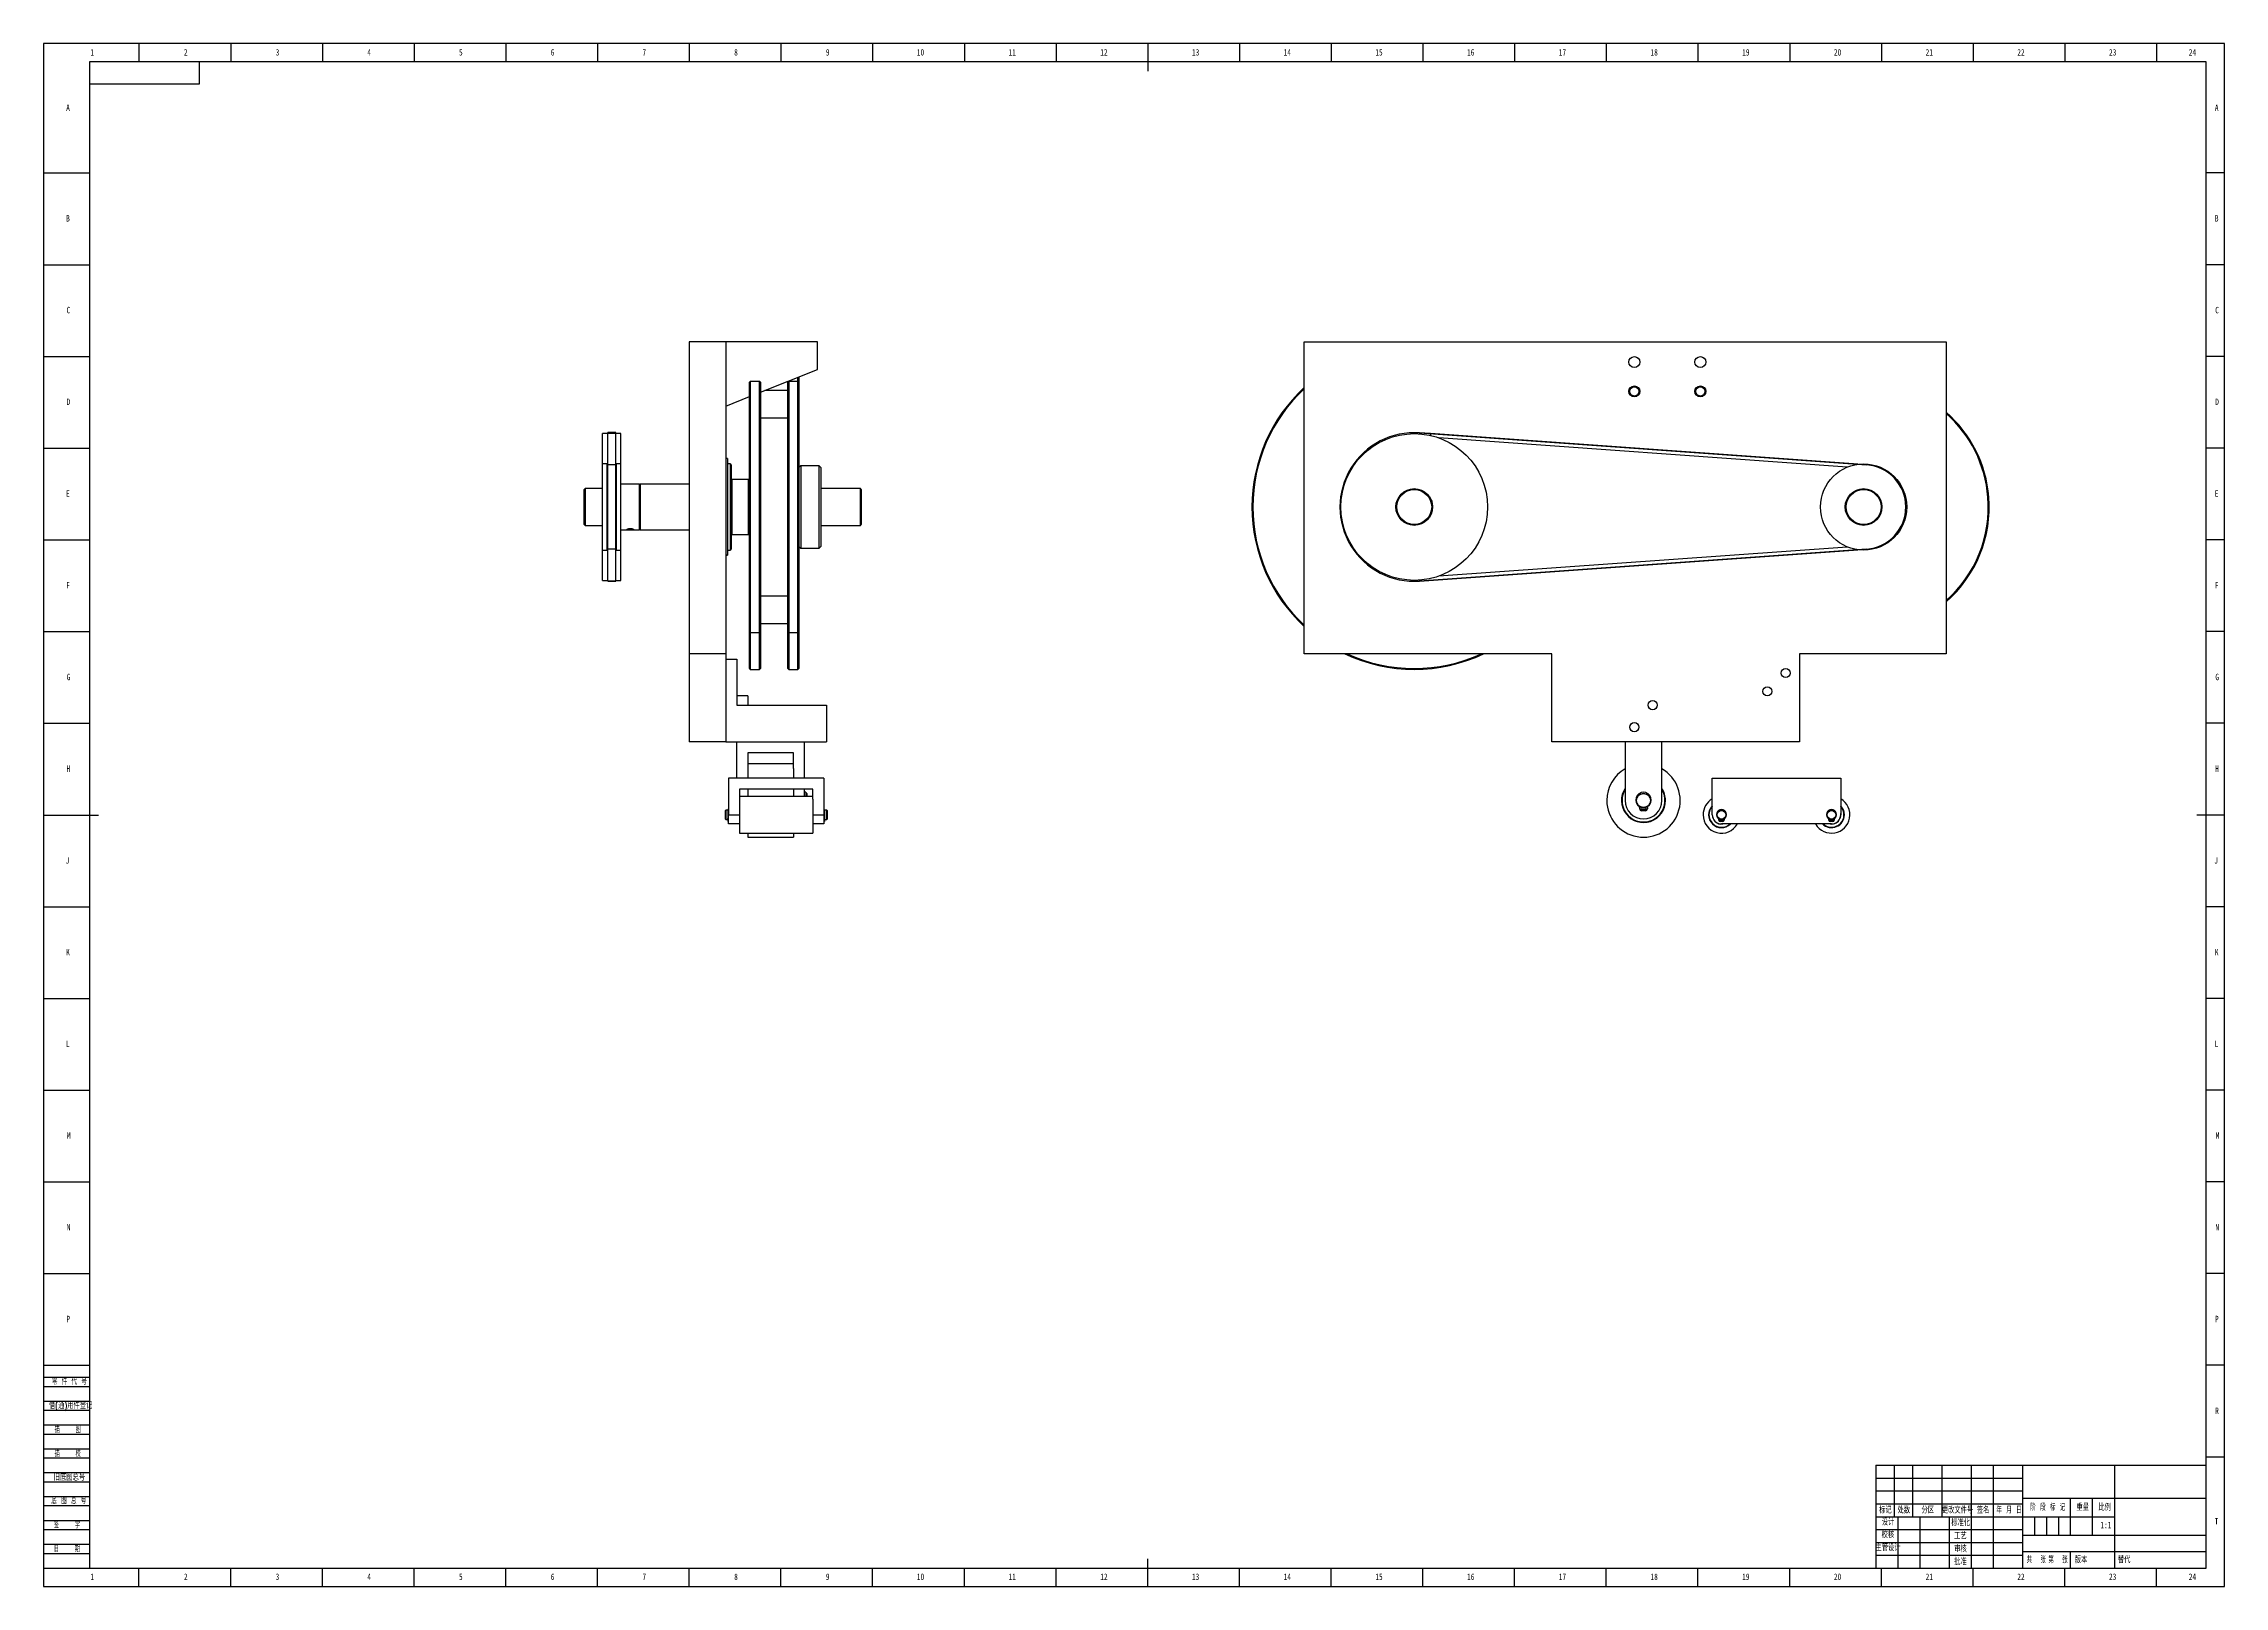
# Model space of a CAD drawing. Header units: millimetres. Extents: x 0 to 1189, y 0 to 841.
import ezdxf

# ---------------------------------------------------------------- set-up
doc = ezdxf.new("R2010")
doc.units = ezdxf.units.MM
doc.linetypes.add('CENTERX2', pattern=[20.32, 12.7, -2.54, 2.54, -2.54])
for name, color, linetype in [('10', 7, 'Continuous'), ('5', 7, 'Continuous'), ('9', 7, 'Continuous'), ('SLD-0', 7, 'Continuous')]:
    doc.layers.add(name, color=color, linetype=linetype)
doc.styles.add('SLDTEXTSTYLE0', font='TXT', dxfattribs={"width": 0.7, "bigfont": 'bigfont'})
doc.styles.add('SLDTEXTSTYLE1', font='TXT', dxfattribs={"width": 0.6, "bigfont": 'bigfont'})
doc.styles.add('SLDTEXTSTYLE2', font='TXT', dxfattribs={"width": 0.614286, "bigfont": 'bigfont'})
doc.styles.add('SLDTEXTSTYLE3', font='TXT', dxfattribs={"width": 0.62, "bigfont": 'bigfont'})
doc.styles.add('SLDTEXTSTYLE4', font='TXT', dxfattribs={"width": 0.566667, "bigfont": 'bigfont'})
doc.styles.add('SLDTEXTSTYLE5', font='TXT', dxfattribs={"width": 0.7})

msp = doc.modelspace()

# ---------------------------------------------------------------- linework, layer by layer
at = {"color": 7, "linetype": 'Continuous', "lineweight": 25}
for p, q in [((371.9, 678.4), (351.9, 678.4)), ((351.9, 678.4), (351.9, 508.4)), ((421.9, 678.4), (371.9, 678.4)), ((371.9, 678.4), (371.9, 508.4)), ((421.9, 663.4), (421.9, 678.4)), ((687.3, 508.4), (687.3, 678.4)), ((687.3, 678.4), (1037.3, 678.4)), ((1037.3, 678.4), (1037.3, 508.4)), ((385.3, 656.9), (384.8, 656.4)), ((384.8, 593.8), (384.8, 656.4)), ((390.3, 656.9), (385.3, 656.9)), ((385.3, 656.9), (385.3, 593.9)), ((390.8, 656.4), (390.3, 656.9)), ((390.3, 519.9), (390.3, 656.9)), ((390.8, 651), (421.9, 663.4)), ((390.8, 656.4), (390.8, 520.4)), ((405.8, 656.4), (405.8, 657)), ((406.3, 656.9), (405.8, 656.4)), ((405.8, 520.4), (405.8, 656.4)), ((406.3, 657.2), (406.3, 656.9)), ((411.3, 656.9), (406.3, 656.9)), ((406.3, 656.9), (406.3, 519.9)), ((411.3, 656.9), (411.3, 659.2)), ((411.8, 656.4), (411.3, 656.9)), ((411.3, 519.9), (411.3, 656.9)), ((411.8, 659.4), (411.8, 656.4)), ((411.8, 656.4), (411.8, 520.5)), ((371.9, 643.4), (384.8, 648.6)), ((405.8, 651.9), (393.2, 651.9)), ((405.8, 636.9), (390.8, 636.9)), ((307.6, 628.4), (304.8, 628.4)), ((304.8, 611.9), (304.8, 628.4)), ((312, 629), (307.6, 629)), ((307.6, 628.9), (307.6, 629)), ((312, 628.9), (307.6, 628.9)), ((307.6, 628.4), (307.6, 628.9)), ((307.6, 611.4), (307.6, 628.4)), ((312, 628.4), (307.6, 628.4)), ((312, 628.9), (312, 629)), ((312, 628.4), (312, 628.9)), ((314.8, 628.4), (312, 628.4)), ((312, 611.4), (312, 628.4)), ((314.8, 611.9), (314.8, 628.4)), ((756.2, 628.4), (750.1, 628.9)), ((989.3, 611.8), (756.2, 628.4)), ((983.3, 610.2), (760.7, 626.1)), ((307.2, 611.9), (304.8, 611.9)), ((304.8, 564.9), (304.8, 611.9)), ((307.6, 610.9), (307.2, 611.9)), ((307.2, 564.9), (307.2, 611.9)), ((312, 611.4), (307.6, 611.4)), ((307.6, 565.5), (307.6, 611.4)), ((312.4, 611.9), (312, 610.9)), ((312, 565.5), (312, 611.4)), ((314.8, 611.9), (312.4, 611.9)), ((312.4, 564.9), (312.4, 611.9)), ((314.8, 564.9), (314.8, 611.9)), ((372.9, 614.8), (371.9, 614.8)), ((372.9, 614.8), (372.9, 562.2)), ((374.3, 611.9), (372.9, 611.9)), ((374.8, 611.4), (374.8, 565.4)), ((412.8, 610.9), (411.8, 609.9)), ((422.8, 610.9), (412.8, 610.9)), ((412.8, 610.9), (412.8, 565.9)), ((423.8, 609.9), (422.8, 610.9)), ((422.8, 565.9), (422.8, 610.9)), ((423.8, 609.9), (423.8, 566.9)), ((295.3, 598.4), (294.8, 597.9)), ((294.8, 578.9), (294.8, 597.9)), ((304.8, 598.4), (295.3, 598.4)), ((295.3, 598.4), (295.3, 578.4)), ((324.8, 600.9), (314.8, 600.9)), ((325.3, 600.9), (324.8, 600.4)), ((324.8, 575.9), (324.8, 600.9)), ((351.9, 600.9), (325.3, 600.9)), ((325.3, 600.9), (325.3, 575.9)), ((375.3, 603.4), (374.8, 602.9)), ((384.3, 603.4), (375.3, 603.4)), ((375.3, 603.4), (375.3, 573.4)), ((384.8, 602.9), (384.3, 603.4)), ((384.3, 573.4), (384.3, 603.4)), ((445.3, 598.4), (423.8, 598.4)), ((445.8, 597.9), (445.3, 598.4)), ((445.3, 578.4), (445.3, 598.4)), ((445.8, 597.9), (445.8, 578.9)), ((384.8, 520.4), (384.8, 593.8)), ((385.3, 593.9), (385.3, 519.9)), ((294.8, 578.9), (295.3, 578.4)), ((295.3, 578.4), (304.8, 578.4)), ((314.8, 575.9), (324.8, 575.9)), ((324.8, 576.4), (325.3, 575.9)), ((325.3, 575.9), (351.9, 575.9)), ((374.8, 573.9), (375.3, 573.4)), ((375.3, 573.4), (384.3, 573.4)), ((384.3, 573.4), (384.8, 573.9)), ((423.8, 578.4), (445.3, 578.4)), ((445.3, 578.4), (445.8, 578.9)), ((304.8, 564.9), (307.2, 564.9)), ((304.8, 548.4), (304.8, 564.9)), ((307.2, 564.9), (307.6, 565.9)), ((312, 565.5), (307.6, 565.5)), ((307.6, 548), (307.6, 565.5)), ((312, 565.9), (312.4, 564.9)), ((312, 548), (312, 565.5)), ((312.4, 564.9), (314.8, 564.9)), ((314.8, 548.4), (314.8, 564.9)), ((371.9, 562.2), (372.9, 562.2)), ((371.9, 562.1), (372.9, 562.1)), ((372.9, 562.1), (371.9, 562.1)), ((372.9, 564.9), (374.3, 564.9)), ((372.9, 562.2), (372.9, 562.1)), ((372.9, 562.1), (372.9, 562.1)), ((411.8, 566.9), (412.8, 565.9)), ((412.8, 565.9), (412.8, 566)), ((412.8, 565.9), (422.8, 565.9)), ((422.8, 565.9), (423.8, 566.9)), ((422.9, 566), (422.8, 565.9)), ((750.2, 548), (989.3, 565.1)), ((760.7, 550.8), (983.3, 566.7)), ((304.8, 548.4), (307.6, 548.4)), ((312, 548), (307.6, 548)), ((307.6, 547.9), (307.6, 548)), ((307.6, 547.9), (312, 547.9)), ((312, 548.4), (314.8, 548.4)), ((312, 547.9), (312, 548)), ((390.8, 539.9), (405.8, 539.9)), ((390.8, 524.9), (405.8, 524.9)), ((384.8, 520.4), (385.3, 519.9)), ((384.8, 500.4), (384.8, 520.4)), ((385.3, 519.9), (390.3, 519.9)), ((385.3, 519.9), (385.3, 499.9)), ((390.3, 519.9), (390.8, 520.4)), ((390.3, 499.9), (390.3, 519.9)), ((390.8, 520.4), (390.8, 500.4)), ((405.8, 520.4), (406.3, 519.9)), ((405.8, 500.4), (405.8, 520.4)), ((406.3, 519.9), (411.3, 519.9)), ((406.3, 519.9), (406.3, 499.9)), ((411.3, 519.9), (411.8, 520.4)), ((411.3, 518.2), (411.3, 519.9)), ((411.3, 499.9), (411.3, 518.2)), ((411.8, 520.5), (411.8, 520.4)), ((411.8, 520.4), (411.8, 518.6)), ((411.8, 518.6), (411.8, 500.4)), ((371.9, 508.4), (351.9, 508.4)), ((351.9, 508.4), (351.9, 460.4)), ((371.9, 508.4), (371.9, 460.4)), ((371.9, 505.4), (371.9, 460.4)), ((371.9, 505.4), (377.9, 505.4)), ((377.9, 505.4), (377.9, 480.4)), ((384.8, 500.4), (385.3, 499.9)), ((385.3, 499.9), (390.3, 499.9)), ((390.3, 499.9), (390.8, 500.4)), ((405.8, 500.4), (406.3, 499.9)), ((406.3, 499.9), (411.3, 499.9)), ((411.3, 499.9), (411.8, 500.4)), ((822.3, 508.4), (687.3, 508.4)), ((822.3, 460.4), (822.3, 508.4)), ((1037.3, 508.4), (957.3, 508.4)), ((957.3, 508.4), (957.3, 460.4)), ((383.9, 485.4), (377.9, 485.4)), ((377.9, 480.4), (426.9, 480.4)), ((383.9, 485.4), (383.9, 480.4)), ((426.9, 480.4), (426.9, 460.4)), ((371.9, 460.4), (351.9, 460.4)), ((371.9, 460.4), (426.9, 460.4)), ((377.9, 440.6), (377.9, 460.4)), ((408.9, 454.4), (383.9, 454.4)), ((383.9, 454.4), (383.9, 445.8)), ((408.9, 445.8), (408.9, 454.4)), ((414.9, 440.6), (414.9, 460.4)), ((957.3, 460.4), (822.3, 460.4)), ((862.3, 460.4), (862.3, 428.4)), ((882.3, 428.4), (882.3, 460.4)), ((373.4, 440.6), (373.4, 420.6)), ((425.4, 440.6), (373.4, 440.6)), ((408.9, 448.4), (383.9, 448.4)), ((383.9, 445.8), (383.9, 440.6)), ((408.9, 445.8), (408.9, 440.6)), ((425.4, 440.6), (425.4, 420.6)), ((909.8, 440.6), (979.8, 440.6)), ((909.8, 420.6), (909.8, 440.6)), ((979.8, 440.6), (979.8, 420.6)), ((419.4, 434.6), (379.4, 434.6)), ((379.4, 434.6), (379.4, 429.2)), ((419.4, 430.6), (379.4, 430.6)), ((379.4, 429.2), (379.4, 410.6)), ((383.9, 434.6), (383.9, 430.6)), ((408.9, 434.6), (408.9, 430.6)), ((414.9, 430.6), (414.9, 434.6)), ((415.6, 433), (414.9, 433)), ((415.6, 433), (415.6, 430.6)), ((416, 432.4), (415.6, 432.4)), ((416.2, 432.2), (416, 432.4)), ((416, 430.6), (416, 432.4)), ((416.2, 432.2), (416.2, 430.6)), ((419.4, 429.2), (419.4, 434.6)), ((419.4, 429.2), (419.4, 410.6)), ((371.9, 423.1), (371.7, 422.9)), ((371.7, 418.3), (371.7, 422.9)), ((371.7, 418.3), (371.9, 418.1)), ((373, 423.1), (371.9, 423.1)), ((371.9, 423.1), (371.9, 418.1)), ((371.9, 418.1), (373, 418.1)), ((373.4, 423.5), (373, 423.5)), ((373, 423.5), (373, 418.6)), ((373, 418.6), (373.4, 418.6)), ((373, 418.2), (373, 418.6)), ((373.4, 418.2), (373, 418.2)), ((373, 418.2), (373, 417.7)), ((373.4, 417.7), (373, 417.7)), ((373, 417.7), (373, 417)), ((373.4, 417), (373, 417)), ((373.4, 420.6), (379.4, 420.6)), ((373.4, 415.6), (373.4, 420.6)), ((419.4, 420.6), (425.4, 420.6)), ((425.8, 423.5), (425.4, 423.5)), ((425.4, 420.6), (425.4, 415.6)), ((425.4, 418.6), (425.8, 418.6)), ((425.8, 418.2), (425.4, 418.2)), ((425.8, 417.7), (425.4, 417.7)), ((425.8, 417), (425.4, 417)), ((425.8, 423.5), (425.8, 418.6)), ((427, 423.1), (425.8, 423.1)), ((425.8, 418.6), (425.8, 418.2)), ((425.8, 418.2), (425.8, 417.7)), ((425.8, 418.1), (427, 418.1)), ((425.8, 417.7), (425.8, 417)), ((427.2, 422.9), (427, 423.1)), ((427, 418.1), (427, 423.1)), ((427, 418.1), (427.2, 418.3)), ((427.2, 422.9), (427.2, 418.3)), ((870.2, 423.9), (870.2, 424.6)), ((871.3, 424.4), (872.2, 424.4)), ((872.2, 423.4), (871.3, 423.4)), ((872.2, 422.8), (871.3, 422.8)), ((872.2, 424.4), (872.2, 424.4)), ((872.2, 422.8), (872.2, 423.4)), ((872.3, 424.4), (873.3, 424.4)), ((872.3, 424.4), (872.3, 424.4)), ((872.3, 423.4), (872.3, 422.8)), ((873.3, 423.4), (872.3, 423.4)), ((873.3, 422.8), (872.3, 422.8)), ((874.4, 424.6), (874.4, 423.9)), ((909.7, 420.6), (909.8, 421.3)), ((913.4, 417.7), (913.4, 418.2)), ((914.1, 418.1), (914.7, 418.1)), ((914.7, 417.4), (914.1, 417.4)), ((914.7, 417), (914.1, 417)), ((914.7, 418.1), (914.7, 418.1)), ((914.7, 417), (914.7, 417.4)), ((914.8, 418.1), (915.5, 418.1)), ((914.8, 418.1), (914.8, 418.1)), ((914.8, 417.4), (914.8, 417)), ((915.5, 417.4), (914.8, 417.4)), ((915.5, 417), (914.8, 417)), ((916.2, 418.2), (916.2, 417.7)), ((973.4, 417.7), (973.4, 418.2)), ((974.1, 418.1), (974.7, 418.1)), ((974.7, 417.4), (974.1, 417.4)), ((974.7, 417), (974.1, 417)), ((974.7, 418.1), (974.7, 418.1)), ((974.7, 417), (974.7, 417.4)), ((974.8, 418.1), (975.5, 418.1)), ((974.8, 418.1), (974.8, 418.1)), ((974.8, 417.4), (974.8, 417)), ((975.5, 417.4), (974.8, 417.4)), ((975.5, 417), (974.8, 417)), ((976.2, 418.2), (976.2, 417.7)), ((379.4, 415.6), (373.4, 415.6)), ((379.4, 410.6), (419.4, 410.6)), ((383.9, 410.6), (383.9, 408.4)), ((383.9, 408.4), (408.9, 408.4)), ((408.9, 410.6), (408.9, 408.4)), ((425.4, 415.6), (419.4, 415.6)), ((974.8, 415.6), (914.8, 415.6))]:
    msp.add_line(p, q, dxfattribs=at)
at = {"color": 8, "linetype": 'Continuous', "lineweight": 25}
for p, q in [((750.1, 628.9), (750.1, 628.3)), ((756.2, 628.4), (756.2, 627.4)), ((374.3, 611.9), (374.3, 564.9)), ((750.2, 548), (750.1, 548.5))]:
    msp.add_line(p, q, dxfattribs=at)
at = {"color": 7, "linetype": 'Continuous'}
for p, q in [((750.1, 628.8), (993.9, 611.4)), ((993.9, 565.5), (750.1, 548))]:
    msp.add_line(p, q, dxfattribs=at)
at = {"color": 7, "linetype": 'CENTERX2'}
for q in [(756.2, 592.7), (757.2, 591.7)]:
    msp.add_line((756.2, 591.7), q, dxfattribs=at)
at = {"color": 7, "linetype": 'Continuous', "lineweight": 25}
for centre, radius in [((867.3, 667.4), 3), ((903.3, 667.4), 3), ((867.3, 651.4), 3), ((903.3, 651.4), 3), ((867.3, 651.4), 2.5), ((903.3, 651.4), 2.5), ((747.3, 588.4), 40), ((992.3, 588.4), 23.5), ((747.3, 588.4), 10), ((747.3, 588.4), 9.5), ((992.3, 588.4), 10), ((992.3, 588.4), 9.5), ((949.8, 497.9), 2.5), ((939.8, 487.9), 2.5), ((877.3, 480.4), 2.5), ((867.3, 468.4), 2.5), ((872.3, 428.4), 4), ((872.3, 428.4), 3.8), ((914.8, 420.6), 2.5), ((914.8, 420.6), 2.3), ((974.8, 420.6), 2.5), ((974.8, 420.6), 2.3)]:
    msp.add_circle(centre, radius, dxfattribs=at)
for centre, radius, start, end in [((747.3, 588.4), 88.5, 132.6849, 227.3151), ((747.3, 588.4), 88, 132.9859, 227.0141), ((992.3, 588.4), 68.5, 4.538, 48.9335), ((992.3, 588.4), 68, 4.538, 48.5654), ((747.3, 588.4), 40.5, 85.9077, 274.0998), ((374.3, 611.4), 0.5, 0, 90), ((992.3, 588.4), 68.5, 311.0665, 4.538), ((992.3, 588.4), 68, 311.4346, 4.538), ((374.3, 565.4), 0.5, 270, 0), ((747.3, 588.4), 88.5, 244.6829, 295.3171), ((747.3, 588.4), 88, 245.38, 294.62), ((872.3, 428.4), 20, 120, 180), ((872.3, 428.4), 20, 180, 60), ((872.3, 428.4), 12, 146.4427, 0), ((872.3, 428.4), 10, 180, 0), ((872.3, 428.7), 4.25, 304.65, 235.35), ((872.3, 428.4), 12, 0, 33.5573), ((914.8, 420.6), 10, 120, 180), ((974.8, 420.6), 10, 210, 60), ((869.4, 424.6), 0.733, 0, 55.35), ((871.3, 423.9), 1.1, 180, 270), ((871.3, 423.9), 0.5, 90, 270), ((873.3, 423.9), 0.5, 270, 90), ((873.3, 423.9), 1.1, 270, 0), ((875.1, 424.6), 0.733, 124.65, 180), ((914.8, 420.6), 10, 180, 330), ((914.8, 420.6), 7, 135.5847, 314.4153), ((914.8, 420.6), 5.05, 180, 278.0693), ((914.8, 420.6), 5, 180, 270), ((914.8, 420.8), 2.74, 305.5998, 234.4002), ((912.9, 418.2), 0.467, 0, 54.4002), ((914.1, 417.7), 0.7, 180, 270), ((914.1, 417.7), 0.35, 90, 270), ((915.5, 417.7), 0.35, 270, 90), ((915.5, 417.7), 0.7, 270, 0), ((916.6, 418.2), 0.467, 125.5998, 180), ((974.8, 420.6), 7, 225.5847, 0), ((974.8, 420.8), 2.74, 305.5998, 234.4002), ((972.9, 418.2), 0.467, 0, 54.4002), ((974.1, 417.7), 0.7, 180, 270), ((974.1, 417.7), 0.35, 90, 270), ((974.8, 420.6), 5.05, 261.9307, 336.2281), ((974.8, 420.6), 5, 270, 0), ((975.5, 417.7), 0.35, 270, 90), ((975.5, 417.7), 0.7, 270, 0), ((976.6, 418.2), 0.467, 125.5998, 180), ((974.8, 420.6), 5.05, 336.2281, 8.0693), ((974.8, 420.6), 7, 0, 44.4153)]:
    msp.add_arc(centre, radius, start, end, dxfattribs=at)
at = {"color": 7, "linetype": 'Continuous'}
for centre, radius, start, end in [((747.3, 588.4), 40.5, 85.904, 274.096), ((992.3, 588.4), 23, 274.096, 85.904)]:
    msp.add_arc(centre, radius, start, end, dxfattribs=at)
at = {"color": 8, "linetype": 'Continuous', "lineweight": 25}
for centre, radius, start, end in [((872.3, 428.4), 11.7, 180, 31.2733), ((872.3, 428.4), 11.7, 148.7267, 180), ((914.8, 420.6), 6.8, 137.3321, 180), ((914.8, 420.6), 6.8, 180, 312.6679), ((974.8, 420.6), 6.8, 227.3321, 42.6679)]:
    msp.add_arc(centre, radius, start, end, dxfattribs=at)
at = {"color": 7, "linetype": 'Continuous', "lineweight": 25}
msp.add_open_spline([(318.1, 576.2), (318.1, 576.2), (318.2, 576.1), (318.5, 576), (318.9, 576), (319.4, 576), (320, 576), (320.6, 576), (321.1, 576), (321.4, 576.1), (321.6, 576.2), (321.5, 576.3), (321.3, 576.4), (320.9, 576.6), (320.4, 576.7), (319.8, 576.7), (319.3, 576.7), (318.8, 576.6), (318.4, 576.4), (318.2, 576.3), (318.1, 576.2), (318.1, 576.2)], degree=3, knots=[0, 0, 0, 0, 0.053352, 0.106693, 0.160338, 0.214195, 0.267717, 0.320879, 0.374218, 0.427993, 0.481787, 0.535156, 0.588319, 0.641807, 0.695655, 0.749335, 0.802574, 0.855791, 0.909433, 0.963291, 1, 1, 1, 1], dxfattribs=at)
at = {"layer": '5', "color": 7}
for p, q in [((1189, 841), (0, 841)), ((0, 841), (0, 0)), ((1189, 0), (1189, 841)), ((0, 114), (25, 114)), ((0, 109), (25, 109)), ((0, 101), (25, 101)), ((0, 96), (25, 96)), ((0, 88), (25, 88)), ((0, 83), (25, 83)), ((0, 75), (25, 75)), ((0, 70), (25, 70)), ((0, 62), (25, 62)), ((0, 57), (25, 57)), ((0, 49), (25, 49)), ((999, 59), (1079, 59)), ((999, 52), (1079, 52)), ((0, 44), (25, 44)), ((0, 36), (25, 36)), ((1085.5, 38), (1085.5, 28)), ((1092, 38), (1092, 28)), ((1098.5, 38), (1098.5, 28)), ((0, 31), (25, 31)), ((0, 23), (25, 23)), ((0, 18), (25, 18)), ((0, 0), (1189, 0))]:
    msp.add_line(p, q, dxfattribs=at)
at = {"layer": '5'}
for p, q in [((52, 841), (52, 831.1)), ((102, 841), (102, 831.1)), ((152, 841), (152, 831.1)), ((202, 841), (202, 831.1)), ((252, 841), (252, 831.1)), ((302, 841), (302, 831.1)), ((352, 841), (352, 831.1)), ((402, 841), (402, 831.1)), ((452, 841), (452, 831.1)), ((502, 841), (502, 831.1)), ((552, 841), (552, 831.1)), ((652, 841), (652, 831.1)), ((702, 841), (702, 831.1)), ((752, 841), (752, 831.1)), ((802, 841), (802, 831.1)), ((852, 841), (852, 831.1)), ((902, 841), (902, 831.1)), ((952, 841), (952, 831.1)), ((1002, 841), (1002, 831.1)), ((1052, 841), (1052, 831.1)), ((1102, 841), (1102, 831.1)), ((1152, 841), (1152, 831.1)), ((0, 770.5), (25, 770.5)), ((1189, 770.5), (1179, 770.5)), ((0, 720.5), (25, 720.5)), ((1189, 720.5), (1179, 720.5)), ((0, 670.5), (25, 670.5)), ((1189, 670.5), (1179, 670.5)), ((0, 620.5), (25, 620.5)), ((1189, 620.5), (1179, 620.5)), ((0, 570.5), (25, 570.5)), ((1189, 570.5), (1179, 570.5)), ((0, 520.5), (25, 520.5)), ((1189, 520.5), (1179, 520.5)), ((0, 470.5), (25, 470.5)), ((1189, 470.5), (1179, 470.5)), ((0, 370.5), (25, 370.5)), ((1189, 370.5), (1179, 370.5)), ((0, 320.5), (25, 320.5)), ((1189, 320.5), (1179, 320.5)), ((0, 270.5), (25, 270.5)), ((1189, 270.5), (1179, 270.5)), ((0, 220.5), (25, 220.5)), ((1189, 220.5), (1179, 220.5)), ((0, 170.5), (25, 170.5)), ((1189, 170.5), (1179, 170.5)), ((0, 120.5), (25, 120.5)), ((1189, 120.5), (1179, 120.5)), ((1189, 70.5), (1179, 70.5)), ((52, 0), (52, 10)), ((102, 0), (102, 10)), ((152, 0), (152, 10)), ((202, 0), (202, 10)), ((252, 0), (252, 10)), ((302, 0), (302, 10)), ((352, 0), (352, 10)), ((402, 0), (402, 10)), ((452, 0), (452, 10)), ((502, 0), (502, 10)), ((552, 0), (552, 10)), ((652, 0), (652, 10)), ((702, 0), (702, 10)), ((752, 0), (752, 10)), ((802, 0), (802, 10)), ((852, 0), (852, 10)), ((902, 0), (902, 10)), ((952, 0), (952, 10)), ((1002, 0), (1002, 10)), ((1052, 0), (1052, 10)), ((1102, 0), (1102, 10)), ((1152, 0), (1152, 10))]:
    msp.add_line(p, q, dxfattribs=at)
at = {"layer": '5', "lineweight": 25}
for p, q in [((602, 841), (602, 826)), ((0, 420.5), (30, 420.5)), ((1189, 420.5), (1174, 420.5)), ((602, 0), (602, 15)), ((1105, 19), (1105, 10))]:
    msp.add_line(p, q, dxfattribs=at)
at = {"layer": '5', "color": 7, "lineweight": 25}
for p, q in [((1179, 831.1), (25, 831.1)), ((25, 831.1), (25, 10)), ((85, 819), (85, 831)), ((1179, 10), (1179, 831.1)), ((25, 819), (85, 819)), ((999, 66), (1179, 66)), ((999, 66), (999, 10)), ((1009, 66), (1009, 38)), ((1019, 66), (1019, 38)), ((1035, 66), (1035, 38)), ((1051, 66), (1051, 10)), ((1063, 66), (1063, 10)), ((1079, 66), (1079, 10)), ((1129, 66), (1129, 38)), ((1079, 48), (1179, 48)), ((1105, 48), (1105, 28)), ((1117, 48), (1117, 28)), ((999, 45), (1079, 45)), ((999, 38), (1129, 38)), ((1011, 38), (1011, 10)), ((1023, 38), (1023, 10)), ((1039, 38), (1039, 10)), ((1129, 38), (1129, 10)), ((999, 31), (1079, 31)), ((999, 24), (1079, 24)), ((1079, 28), (1179, 28)), ((999, 17), (1079, 17)), ((1079, 19), (1179, 19)), ((0, 10), (1179, 10))]:
    msp.add_line(p, q, dxfattribs=at)

# ---------------------------------------------------------------- texts
at = {"layer": '10', "char_height": 3.5, "attachment_point": 2}
for s, insert, style in [('1', (26.5, 838), 'SLDTEXTSTYLE5'), ('2', (77.5, 838), 'SLDTEXTSTYLE5'), ('3', (127.5, 838), 'SLDTEXTSTYLE5'), ('4', (177.5, 838), 'SLDTEXTSTYLE5'), ('5', (227.5, 838), 'SLDTEXTSTYLE5'), ('6', (277.5, 838), 'SLDTEXTSTYLE5'), ('7', (327.5, 838), 'SLDTEXTSTYLE5'), ('8', (377.5, 838), 'SLDTEXTSTYLE5'), ('9', (427.5, 838), 'SLDTEXTSTYLE5'), ('10', (478.1, 838), 'SLDTEXTSTYLE5'), ('11', (528.1, 838), 'SLDTEXTSTYLE5'), ('12', (578.1, 838), 'SLDTEXTSTYLE5'), ('13', (628.1, 838), 'SLDTEXTSTYLE5'), ('14', (678.1, 838), 'SLDTEXTSTYLE5'), ('15', (728.1, 838), 'SLDTEXTSTYLE5'), ('16', (778.1, 838), 'SLDTEXTSTYLE5'), ('17', (828.1, 838), 'SLDTEXTSTYLE5'), ('18', (878.1, 838), 'SLDTEXTSTYLE5'), ('19', (928.1, 838), 'SLDTEXTSTYLE5'), ('20', (978.1, 838), 'SLDTEXTSTYLE5'), ('21', (1028.1, 838), 'SLDTEXTSTYLE5'), ('22', (1078.1, 838), 'SLDTEXTSTYLE5'), ('23', (1128.1, 838), 'SLDTEXTSTYLE5'), ('24', (1171.6, 838), 'SLDTEXTSTYLE5'), ('A', (13.3, 807.8), 'SLDTEXTSTYLE5'), ('A', (1184.8, 807.8), 'SLDTEXTSTYLE5'), ('B', (13.3, 747.5), 'SLDTEXTSTYLE5'), ('B', (1184.8, 747.5), 'SLDTEXTSTYLE5'), ('C', (13.5, 697.5), 'SLDTEXTSTYLE5'), ('C', (1185, 697.5), 'SLDTEXTSTYLE5'), ('D', (13.5, 647.5), 'SLDTEXTSTYLE5'), ('D', (1185, 647.5), 'SLDTEXTSTYLE5'), ('E', (13.3, 597.5), 'SLDTEXTSTYLE5'), ('E', (1184.8, 597.5), 'SLDTEXTSTYLE5'), ('F', (13.3, 547.5), 'SLDTEXTSTYLE5'), ('F', (1184.8, 547.5), 'SLDTEXTSTYLE5'), ('G', (13.6, 497.5), 'SLDTEXTSTYLE5'), ('G', (1185.1, 497.5), 'SLDTEXTSTYLE5'), ('H', (13.5, 447.5), 'SLDTEXTSTYLE5'), ('H', (1185, 447.5), 'SLDTEXTSTYLE5'), ('J', (13, 397.5), 'SLDTEXTSTYLE5'), ('J', (1184.5, 397.5), 'SLDTEXTSTYLE5'), ('K', (13.3, 347.5), 'SLDTEXTSTYLE5'), ('K', (1184.8, 347.5), 'SLDTEXTSTYLE5'), ('L', (13.2, 297.5), 'SLDTEXTSTYLE5'), ('L', (1184.7, 297.5), 'SLDTEXTSTYLE5'), ('M', (13.7, 247.5), 'SLDTEXTSTYLE5'), ('M', (1185.2, 247.5), 'SLDTEXTSTYLE5'), ('N', (13.6, 197.5), 'SLDTEXTSTYLE5'), ('N', (1185.1, 197.5), 'SLDTEXTSTYLE5'), ('P', (13.4, 147.5), 'SLDTEXTSTYLE5'), ('P', (1184.9, 147.5), 'SLDTEXTSTYLE5'), ('R', (1185, 97.5), 'SLDTEXTSTYLE5'), ('T', (1184.7, 37.3), 'SLDTEXTSTYLE5'), ('校核', (1005.5, 29.9), 'SLDTEXTSTYLE0'), ('主管设计', (1005.6, 22.8), 'SLDTEXTSTYLE0'), ('1', (26.5, 7), 'SLDTEXTSTYLE5'), ('2', (77.5, 7), 'SLDTEXTSTYLE5'), ('3', (127.5, 7), 'SLDTEXTSTYLE5'), ('4', (177.5, 7), 'SLDTEXTSTYLE5'), ('5', (227.5, 7), 'SLDTEXTSTYLE5'), ('6', (277.5, 7), 'SLDTEXTSTYLE5'), ('7', (327.5, 7), 'SLDTEXTSTYLE5'), ('8', (377.5, 7), 'SLDTEXTSTYLE5'), ('9', (427.5, 7), 'SLDTEXTSTYLE5'), ('10', (478.1, 7), 'SLDTEXTSTYLE5'), ('11', (528.1, 7), 'SLDTEXTSTYLE5'), ('12', (578.1, 7), 'SLDTEXTSTYLE5'), ('13', (628.1, 7), 'SLDTEXTSTYLE5'), ('14', (678.1, 7), 'SLDTEXTSTYLE5'), ('15', (728.1, 7), 'SLDTEXTSTYLE5'), ('16', (778.1, 7), 'SLDTEXTSTYLE5'), ('17', (828.1, 7), 'SLDTEXTSTYLE5'), ('18', (878.1, 7), 'SLDTEXTSTYLE5'), ('19', (928.1, 7), 'SLDTEXTSTYLE5'), ('20', (978.1, 7), 'SLDTEXTSTYLE5'), ('21', (1028.1, 7), 'SLDTEXTSTYLE5'), ('22', (1078.1, 7), 'SLDTEXTSTYLE5'), ('23', (1128.1, 7), 'SLDTEXTSTYLE5'), ('24', (1171.6, 7), 'SLDTEXTSTYLE5')]:
    msp.add_mtext(s, dxfattribs=dict(at, insert=insert, style=style))
at = {"layer": '10', "color": 7, "insert": (1110.8, 16.2), "char_height": 3.5, "attachment_point": 2, "style": 'SLDTEXTSTYLE0'}
msp.add_mtext('版本', dxfattribs=at)
at = {"layer": '9', "color": 7, "char_height": 3.5}
for s, insert, attachment_point, style in [('零 件 代 号', (4.5, 113.4), 1, 'SLDTEXTSTYLE2'), ('借(通)用件登记', (2.9, 100.3), 1, 'SLDTEXTSTYLE0'), ('描    图', (13.1, 87.2), 2, 'SLDTEXTSTYLE4'), ('描    校', (13.1, 74.1), 2, 'SLDTEXTSTYLE4'), ('旧底图总号', (5.5, 61.2), 1, 'SLDTEXTSTYLE0'), ('底 图 总 号', (4.2, 48.4), 1, 'SLDTEXTSTYLE2'), ('标记', (1004.2, 43.3), 2, 'SLDTEXTSTYLE0'), ('设计', (1005.6, 36.8), 2, 'SLDTEXTSTYLE0'), ('处数', (1014.2, 43.3), 2, 'SLDTEXTSTYLE0'), ('分区', (1027.3, 43.3), 2, 'SLDTEXTSTYLE0'), ('更改文件号', (1043.5, 43.3), 2, 'SLDTEXTSTYLE0'), ('标准化', (1045.2, 36.4), 2, 'SLDTEXTSTYLE0'), ('签名', (1057.5, 43.3), 2, 'SLDTEXTSTYLE0'), ('年 月 日', (1071.6, 43.3), 2, 'SLDTEXTSTYLE3'), ('阶 段 标 记', (1092.7, 44.8), 2, 'SLDTEXTSTYLE2'), ('重量', (1111.8, 44.8), 2, 'SLDTEXTSTYLE0'), ('比例', (1123.7, 44.8), 2, 'SLDTEXTSTYLE0'), ('签    字', (12.7, 35.2), 2, 'SLDTEXTSTYLE4'), ('工艺', (1045.1, 29.2), 2, 'SLDTEXTSTYLE0'), ('日    期', (12.7, 22.2), 2, 'SLDTEXTSTYLE4'), ('批准', (1045.1, 15.2), 2, 'SLDTEXTSTYLE0'), ('审核', (1045.1, 22.2), 2, 'SLDTEXTSTYLE0'), ('共  张', (1086.4, 16.2), 2, 'SLDTEXTSTYLE1'), ('第  张', (1098.3, 16.2), 2, 'SLDTEXTSTYLE1')]:
    msp.add_mtext(s, dxfattribs=dict(at, insert=insert, attachment_point=attachment_point, style=style))
at = {"layer": 'SLD-0', "char_height": 3.5}
for s, insert, attachment_point, style in [('1:1', (1124.4, 35.2), 2, 'SLDTEXTSTYLE5'), ('替代', (1130.9, 16.2), 1, 'SLDTEXTSTYLE0')]:
    msp.add_mtext(s, dxfattribs=dict(at, insert=insert, attachment_point=attachment_point, style=style))

doc.saveas('drawing.dxf')
